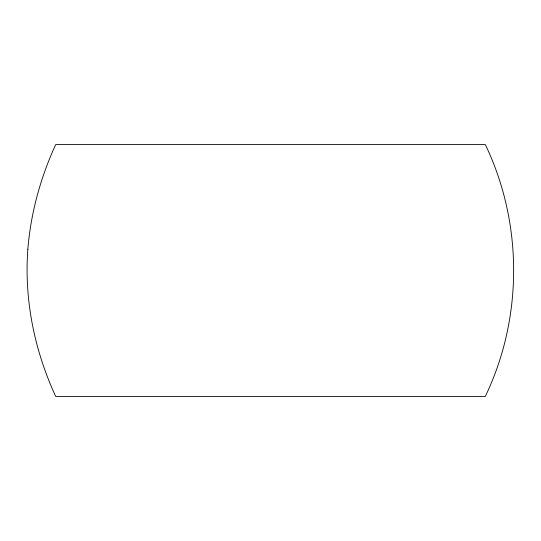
<?xml version="1.0" encoding="UTF-8"?>
<svg xmlns="http://www.w3.org/2000/svg" width="541" height="541" viewBox="0 0 541 541"><rect width="100%" height="100%" fill="white"/><g stroke="black" fill="none" stroke-linecap="round" stroke-linejoin="round"><path stroke-width="0.81" d="M27.848 249.286C24.068 299.714 34.516 350.636 55.689 396.411L485.311 396.411C523.073 317.865 523.073 223.135 485.311 144.589L55.689 144.589C40.561 177.59 30.729 213.053 27.848 249.286"/></g></svg>
